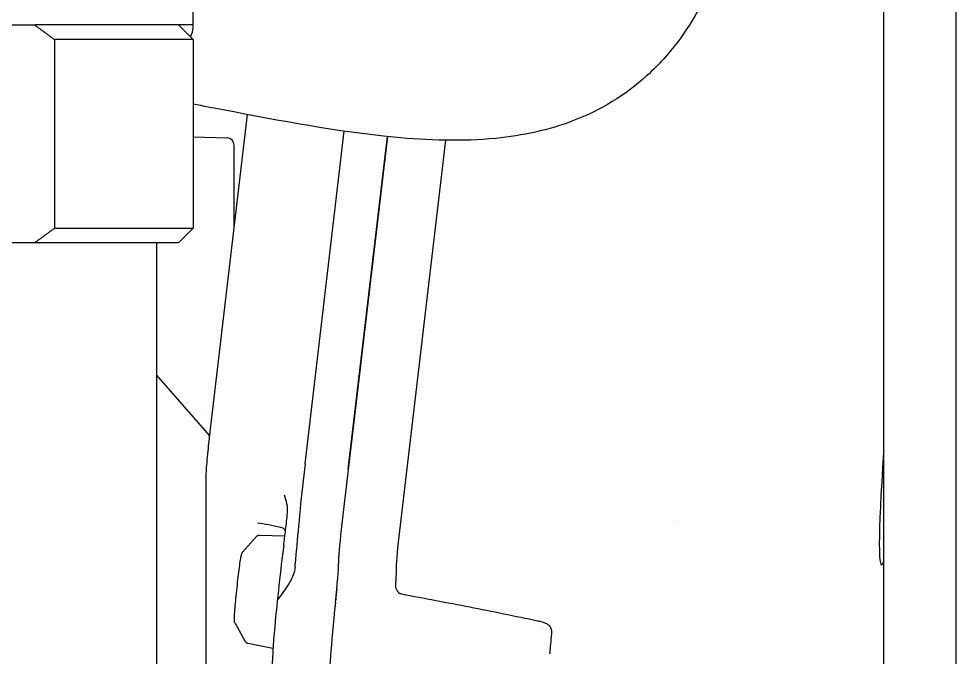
# Model space of a CAD drawing. Header units: millimetres. Extents: x 0 to 7722, y 0 to 5460.
# Drawn here: x 3373.1 to 3437.6, y 1384.1 to 1428 of the extents above; entities that cross this region are included whole.
import ezdxf

# ---------------------------------------------------------------- set-up
doc = ezdxf.new("R2010")
doc.units = ezdxf.units.MM
doc.header["$LTSCALE"] = 5
doc.layers.get('0').update_dxf_attribs({"linetype": 'CONTINUOUS'})

msp = doc.modelspace()

# ---------------------------------------------------------------- linework, layer by layer
for p, q in [((3432.632, 1457.589), (3432.632, 1287.589)), ((3437.632, 1287.589), (3437.632, 1457.589)), ((3385.132, 1427.589), (3385.132, 1445.57)), ((3365.132, 1427.589), (3374.227, 1427.589)), ((3374.227, 1427.589), (3374.278, 1427.589)), ((3385.132, 1427.589), (3374.278, 1427.589)), ((3384.132, 1427.589), (3385.132, 1426.589)), ((3385.132, 1427.402), (3385.132, 1427.589)), ((3375.583, 1426.589), (3375.583, 1413.589)), ((3385.132, 1426.589), (3375.583, 1426.589)), ((3385.132, 1426.589), (3385.132, 1413.589)), ((3386.262, 1399.187), (3388.877, 1421.421)), ((3387.466, 1419.807), (3385.132, 1419.869)), ((3392.829, 1397.374), (3395.522, 1420.274)), ((3398.495, 1419.905), (3395.36, 1393.253)), ((3395.801, 1397.004), (3398.495, 1419.905)), ((3402.487, 1419.653), (3399.324, 1392.76)), ((3387.952, 1413.563), (3387.952, 1419.308)), ((3375.583, 1413.589), (3385.132, 1413.589)), ((3384.132, 1412.589), (3385.132, 1413.589)), ((3374.227, 1412.589), (3365.132, 1412.589)), ((3384.132, 1412.589), (3374.227, 1412.589)), ((3382.632, 1277.589), (3382.632, 1412.589)), ((3386.276, 1399.307), (3382.632, 1403.487)), ((3386.026, 1342.499), (3386.026, 1396.424)), ((3418.311, 1393.41), (3418.311, 1393.41)), ((3418.536, 1393.393), (3418.536, 1393.393)), ((3388.535, 1391.293), (3389.489, 1392.363)), ((3389.686, 1392.45), (3391.445, 1392.416)), ((3395.137, 1390.757), (3395.137, 1390.51)), ((3399.101, 1390.264), (3399.101, 1390.007)), ((3388.012, 1386.396), (3388.717, 1385.149)), ((3409.133, 1386.024), (3409.133, 1386.024)), ((3388.891, 1385.022), (3390.624, 1384.682))]:
    msp.add_line(p, q)
msp.add_arc((3387.452, 1419.308), 0.5, 0, 88.5)
for centre, major_axis, ratio, start_param, end_param in [((3373.132, 1427.402), (12, 0), 0.300706, 6.107854, 6.283185), ((3435.787, 1421.194), (-3.293, -30.78), 0.033519, 5.562491, 6.396591), ((3392.829, 1395.573), (-0.638, -5.967), 0.033532, 4.409371, 5.47671), ((3395.36, 1392.652), (0.213, 1.989), 0.033532, 1.267777, 2.837888), ((3399.324, 1392.159), (0.213, 1.989), 0.033532, 1.267777, 2.837888), ((3391.162, 1388.535), (-0.574, -5.365), 0.033519, 4.073706, 6.282307), ((3394.803, 1387.666), (-0.319, -2.984), 0.033524, 1.627107, 2.837957), ((3395.137, 1388.11), (-0.588, -5.495), 0.033519, 4.768216, 6.282307), ((3409.231, 1387.234), (0.218, 2.033), 0.033248, 4.070618, 4.070623)]:
    msp.add_ellipse(centre, major_axis=major_axis, ratio=ratio, start_param=start_param, end_param=end_param)
for points, knots in [([(3423.21, 1440.198), (3422.899, 1437.611), (3422.406, 1435.01), (3420.914, 1430.558), (3420.018, 1428.622), (3418.097, 1425.877), (3417.262, 1424.92), (3414.879, 1422.761), (3413.142, 1421.709), (3409.602, 1420.35), (3407.783, 1419.964), (3403.647, 1419.555), (3401.29, 1419.639), (3395.042, 1420.229), (3391.127, 1420.989), (3386.517, 1421.872), (3385.826, 1422.003), (3385.132, 1422.134)], [0, 0, 0, 0, 0.822294, 0.822294, 1.487943, 1.487943, 1.887077, 1.887077, 2.509295, 2.509295, 3.083707, 3.083707, 3.808098, 3.808098, 5.016955, 5.016955, 5.229372, 5.229372, 5.229372, 5.229372]), ([(3386.026, 1396.424), (3386.026, 1396.564), (3386.031, 1396.684), (3386.049, 1397.007), (3386.065, 1397.225), (3386.106, 1397.713), (3386.132, 1397.988), (3386.183, 1398.489), (3386.208, 1398.719), (3386.243, 1399.023), (3386.252, 1399.106), (3386.262, 1399.187)], [0, 0, 0, 0, 0.0632354, 0.0632354, 0.1493991, 0.1493991, 0.2340881, 0.2340881, 0.3018597, 0.3018597, 0.3273579, 0.3273579, 0.3273579, 0.3273579]), ([(3391.624, 1394.003), (3391.645, 1394.211), (3391.626, 1394.416), (3391.587, 1394.618), (3391.548, 1394.821), (3391.489, 1395.018), (3391.421, 1395.207)], [0, 0, 0, 0, 0.5, 0.5, 0.5, 1, 1, 1, 1]), ([(3391.36, 1391.749), (3391.403, 1392.07), (3391.447, 1392.432), (3391.537, 1393.2), (3391.582, 1393.603), (3391.624, 1394.003)], [-0.2419532, -0.2419532, -0.2419532, -0.2419532, -0.121056, -0.121056, -0.0000096, -0.0000096, -0.0000096, -0.0000096]), ([(3391.485, 1392.749), (3391.481, 1392.755), (3391.478, 1392.76), (3391.458, 1392.794), (3391.437, 1392.821), (3391.383, 1392.879), (3391.347, 1392.909), (3391.262, 1392.96), (3391.21, 1392.981), (3391.156, 1392.993)], [0.10535988, 0.10535988, 0.10535988, 0.10535988, 0.10756428, 0.10756428, 0.1182961, 0.1182961, 0.13225568, 0.13225568, 0.14885167, 0.14885167, 0.14885167, 0.14885167]), ([(3389.686, 1392.45), (3389.664, 1392.45), (3389.642, 1392.448), (3389.604, 1392.439), (3389.586, 1392.432), (3389.557, 1392.418), (3389.545, 1392.411), (3389.524, 1392.396), (3389.515, 1392.389), (3389.5, 1392.375), (3389.494, 1392.369), (3389.489, 1392.363)], [1.87737487, 1.87737487, 1.87737487, 1.87737487, 1.88614699, 1.88614699, 1.89491912, 1.89491912, 1.90369124, 1.90369124, 1.91246337, 1.91246337, 1.92123549, 1.92123549, 1.92123549, 1.92123549]), ([(3388.012, 1386.396), (3388.002, 1386.412), (3387.996, 1386.428), (3387.986, 1386.455), (3387.983, 1386.467), (3387.978, 1386.494), (3387.976, 1386.507), (3387.971, 1386.558), (3387.97, 1386.593), (3387.971, 1386.702), (3387.974, 1386.783), (3387.987, 1387.032), (3388.001, 1387.225), (3388.035, 1387.646), (3388.055, 1387.874), (3388.1, 1388.346), (3388.126, 1388.597), (3388.178, 1389.091), (3388.206, 1389.341), (3388.262, 1389.81), (3388.29, 1390.035), (3388.342, 1390.432), (3388.367, 1390.61), (3388.412, 1390.898), (3388.432, 1391.01), (3388.457, 1391.122), (3388.463, 1391.148), (3388.476, 1391.189), (3388.481, 1391.202), (3388.493, 1391.229), (3388.498, 1391.239), (3388.512, 1391.263), (3388.522, 1391.278), (3388.535, 1391.293)], [0, 0, 0, 0, 0.0076159, 0.0076159, 0.0156498, 0.0156498, 0.0289231, 0.0289231, 0.0676491, 0.0676491, 0.1227928, 0.1227928, 0.2062868, 0.2062868, 0.2819153, 0.2819153, 0.3566056, 0.3566056, 0.4310769, 0.4310769, 0.505547, 0.505547, 0.5802321, 0.5802321, 0.6557613, 0.6557613, 0.6853561, 0.6853561, 0.7001176, 0.7001176, 0.7077432, 0.7077432, 0.7157675, 0.7157675, 0.7157675, 0.7157675]), ([(3392.144, 1390.25), (3392.163, 1390.469), (3392.181, 1390.68), (3392.215, 1391.085), (3392.23, 1391.277), (3392.243, 1391.459)], [0.000001, 0.000001, 0.000001, 0.000001, 0.075697, 0.075697, 0.151393, 0.151393, 0.151393, 0.151393]), ([(3392.144, 1390.25), (3392.13, 1390.094), (3392.091, 1389.936), (3391.955, 1389.553), (3391.839, 1389.327), (3391.49, 1388.747), (3391.223, 1388.391), (3390.957, 1388.036), (3390.955, 1388.034), (3390.954, 1388.032)], [0.000001, 0.000001, 0.000001, 0.000001, 0.0540007, 0.0540007, 0.1336666, 0.1336666, 0.2649292, 0.2649292, 0.2656821, 0.2656821, 0.2656821, 0.2656821]), ([(3399.101, 1390.007), (3399.101, 1389.918), (3399.096, 1389.789), (3399.077, 1389.458), (3399.063, 1389.258), (3399.045, 1389.03)], [0, 0, 0, 0, 0.0883235, 0.0883235, 0.1766476, 0.1766476, 0.1766476, 0.1766476]), ([(3399.045, 1389.03), (3399.04, 1388.974), (3399.046, 1388.915), (3399.077, 1388.792), (3399.104, 1388.728), (3399.174, 1388.614), (3399.215, 1388.563), (3399.301, 1388.487), (3399.343, 1388.459), (3399.407, 1388.431), (3399.424, 1388.425), (3399.454, 1388.416), (3399.467, 1388.413), (3399.48, 1388.41)], [-0.08945463, -0.08945463, -0.08945463, -0.08945463, -0.06805953, -0.06805953, -0.04501787, -0.04501787, -0.02472173, -0.02472173, -0.00942193, -0.00942193, -0.00396738, -0.00396738, -0.000001, -0.000001, -0.000001, -0.000001]), ([(3399.48, 1388.41), (3401.032, 1388.122), (3402.609, 1387.822), (3405.699, 1387.215), (3407.29, 1386.893), (3408.824, 1386.565)], [-0.9448766, -0.9448766, -0.9448766, -0.9448766, -0.4710854, -0.4710854, 0, 0, 0, 0]), ([(3408.824, 1386.565), (3408.832, 1386.563), (3408.839, 1386.562), (3408.851, 1386.56), (3408.854, 1386.559), (3408.862, 1386.558), (3408.866, 1386.557), (3408.869, 1386.557)], [-0.004589976, -0.004589976, -0.004589976, -0.004589976, -0.002292739, -0.002292739, -0.001144622, -0.001144622, -0.000002807, -0.000002807, -0.000002807, -0.000002807]), ([(3408.869, 1386.557), (3408.961, 1386.543), (3409.052, 1386.524), (3409.225, 1386.474), (3409.307, 1386.444), (3409.457, 1386.37), (3409.523, 1386.327), (3409.624, 1386.237), (3409.662, 1386.194), (3409.714, 1386.113), (3409.731, 1386.077), (3409.763, 1385.99), (3409.775, 1385.938), (3409.788, 1385.815), (3409.787, 1385.744), (3409.78, 1385.669)], [0.000003, 0.000003, 0.000003, 0.000003, 0.0277893, 0.0277893, 0.0554264, 0.0554264, 0.0831951, 0.0831951, 0.1051085, 0.1051085, 0.1206773, 0.1206773, 0.1410159, 0.1410159, 0.1657867, 0.1657867, 0.1657867, 0.1657867]), ([(3409.78, 1385.669), (3409.759, 1385.431), (3409.737, 1385.188), (3409.7, 1384.762), (3409.683, 1384.573), (3409.664, 1384.347), (3409.66, 1384.303), (3409.657, 1384.261)], [-0.1509299, -0.1509299, -0.1509299, -0.1509299, -0.06651, -0.06651, 0, 0, 0.0155653, 0.0155653, 0.0155653, 0.0155653]), ([(3388.717, 1385.149), (3388.721, 1385.142), (3388.725, 1385.134), (3388.737, 1385.118), (3388.744, 1385.109), (3388.761, 1385.09), (3388.772, 1385.08), (3388.798, 1385.06), (3388.813, 1385.05), (3388.849, 1385.033), (3388.869, 1385.026), (3388.891, 1385.022)], [4.96923847, 4.96923847, 4.96923847, 4.96923847, 4.97801059, 4.97801059, 4.98678272, 4.98678272, 4.99555484, 4.99555484, 5.00432696, 5.00432696, 5.01309909, 5.01309909, 5.01309909, 5.01309909])]:
    msp.add_open_spline(points, degree=3, knots=knots)
for points, weights in [([(3374.227, 1427.589), (3374.896, 1427.101), (3375.583, 1426.589)], [1, 1.00016810059, 1]), ([(3375.583, 1413.589), (3374.896, 1413.076), (3374.227, 1412.589)], [1, 1.00016810059, 1]), ([(3431.006, 1387.623), (3431.006, 1387.623), (3431.006, 1387.623)], [1.55405273693, 1.55405265886, 1.55405258079])]:
    msp.add_rational_spline(points, weights, degree=2)
for points in [[(3385.786, 1400.801), (3385.786, 1400.801), (3385.786, 1400.801), (3385.786, 1400.801)], [(3389.551, 1393.289), (3389.55, 1393.289), (3389.55, 1393.289), (3389.549, 1393.289)], [(3391.156, 1392.993), (3390.594, 1393.115), (3390.02, 1393.226), (3389.551, 1393.289)], [(3391.156, 1392.992), (3391.156, 1392.992), (3391.156, 1392.992), (3391.156, 1392.992)], [(3395.015, 1388.77), (3394.99, 1388.512), (3394.964, 1388.249), (3394.937, 1387.983)]]:
    msp.add_open_spline(points, degree=3)

doc.saveas('drawing.dxf')
